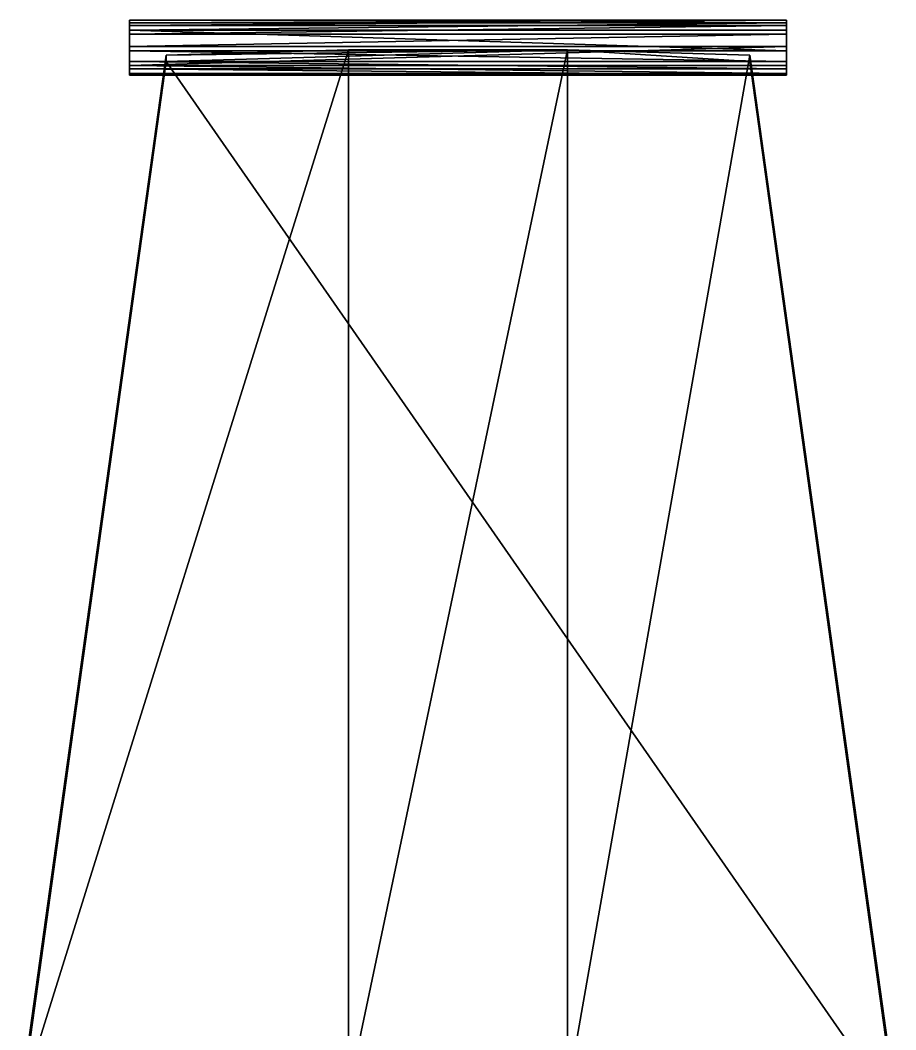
# Model space of a CAD drawing. Extents: x -240 to 248, y -440 to 383.
# Drawn here: x -86.7 to 156.6, y 102.9 to 383.4 of the extents above; entities that cross this region are included whole.
import ezdxf

# ---------------------------------------------------------------- set-up
doc = ezdxf.new("R2010")
doc.units = 0

msp = doc.modelspace()

# ---------------------------------------------------------------- meshes
at = {"layer": 'OBJECT004', "color": 50}
mesh = msp.add_polyface(dxfattribs=at)
corners = [(65.351563, 85.570801, 17.327637), (4.526855, 85.570068, 17.327637), (4.526855, 375.19458, -66.492676), (65.351563, 375.19458, -66.492676), (-86.708984, 82.888428, 8.484375), (156.587891, 82.891113, 8.483887), (156.587891, 80.272095, -0.148438), (-86.708984, 80.272095, -0.147949), (116.038574, 373.706543, -71.405762), (-46.159668, 373.706543, -71.405762), (-46.159668, 371.942627, -77.230957), (116.038086, 371.942627, -77.230957)]
mesh.append_faces([[corners[k] for k in face] for face in [(1, 3, 0), (1, 7, 4), (3, 11, 8), (2, 4, 9), (0, 8, 5), (10, 6, 11), (9, 7, 10), (5, 11, 6)]], dxfattribs={"vtx0": -1})
mesh.append_faces([[corners[k] for k in face] for face in [(1, 5, 6), (1, 6, 7), (3, 9, 10), (3, 10, 11)]], dxfattribs={"vtx0": -1, "vtx2": -1})
mesh.append_faces([[corners[k] for k in face] for face in [(1, 2, 3), (1, 0, 5), (3, 2, 9), (2, 1, 4), (0, 3, 8), (10, 7, 6), (9, 4, 7), (5, 8, 11)]], dxfattribs={"vtx2": -1})
at = {"layer": 'OBJECT005', "color": 50}
mesh = msp.add_polyface(dxfattribs=at)
corners = [(-56.296875, 374.886719, -65.200684), (-56.296875, 380.703857, -66.884766), (126.175781, 380.703857, -66.884766), (126.175781, 374.886719, -65.200684), (-56.296875, 376.166992, -80), (-56.296875, 370.863037, -78.465332), (126.175781, 370.863037, -78.465332), (126.175781, 376.166992, -80), (-56.296875, 379.509033, -79.5), (-56.296875, 381.942871, -76.712402), (-56.296875, 383.435303, -71.797363), (-56.296875, 382.715576, -68.721191), (-56.296875, 371.95752, -65.708984), (-56.296875, 369.930908, -67.631348), (-56.296875, 368.134521, -73.552734), (-56.296875, 368.662598, -76.453613), (126.175781, 368.662598, -76.453613), (126.175781, 368.134521, -73.552734), (126.175781, 369.930908, -67.631348), (126.175781, 371.95752, -65.708984), (126.175781, 382.715576, -68.721191), (126.175781, 383.435303, -71.797363), (126.175781, 381.942871, -76.712402), (126.175781, 379.509033, -79.5)]
mesh.append_faces([[corners[k] for k in face] for face in [(1, 3, 0), (5, 7, 4), (4, 15, 5), (6, 23, 7), (13, 17, 14), (21, 9, 22), (1, 20, 2), (20, 10, 21), (0, 19, 12), (12, 18, 13), (14, 16, 15), (5, 16, 6), (4, 23, 8), (22, 8, 23)]], dxfattribs={"vtx0": -1})
mesh.append_faces([[corners[k] for k in face] for face in [(4, 9, 10), (4, 10, 11), (4, 11, 1), (4, 1, 0), (4, 0, 12), (4, 12, 13), (4, 13, 14), (4, 14, 15), (6, 17, 18), (6, 18, 19), (6, 19, 3), (6, 3, 2), (6, 2, 20), (6, 20, 21), (6, 21, 22), (6, 22, 23)]], dxfattribs={"vtx0": -1, "vtx2": -1})
mesh.append_faces([[corners[k] for k in face] for face in [(1, 2, 3), (5, 6, 7), (4, 8, 9), (6, 16, 17), (13, 18, 17), (21, 10, 9), (1, 11, 20), (20, 11, 10), (0, 3, 19), (12, 19, 18), (14, 17, 16), (5, 15, 16), (4, 7, 23), (22, 9, 8)]], dxfattribs={"vtx2": -1})

doc.saveas('drawing.dxf')
